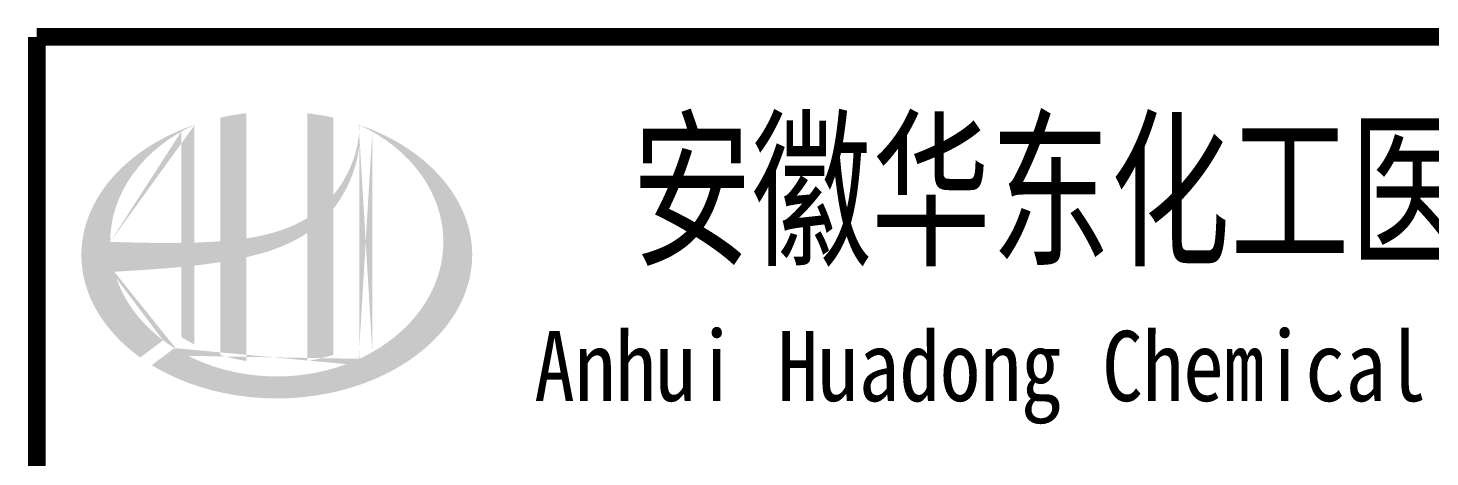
# Model space of a CAD drawing. Extents: x 5904849 to 6011887, y -826029 to -177002.
# Drawn here: x 5945214 to 5950810, y -720326 to -718616 of the extents above; entities that cross this region are included whole.
import ezdxf
from ezdxf.enums import TextEntityAlignment as Align

# ---------------------------------------------------------------- set-up
doc = ezdxf.new("R2010")
doc.units = 0
doc.header["$LTSCALE"] = 1000
doc.header["$MEASUREMENT"] = 0
doc.layers.get('0').update_dxf_attribs({"linetype": 'CONTINUOUS'})
doc.styles.add('宋体', font='', dxfattribs={"width": 0.7})
doc.styles.get('宋体').set_extended_font_data('SimSun')

msp = doc.modelspace()

# ---------------------------------------------------------------- hatches: boundary and pattern name
h = msp.add_hatch(color=256)
edge = h.paths.add_edge_path()
edge.add_spline(control_points=[(5946085.9, -719529.6), (5946092, -719528.2), (5946098.1, -719526.8), (5946147.2, -719514.9), (5946189.8, -719501.9), (5946264.8, -719470.8), (5946297.7, -719453.9), (5946328.6, -719433.3)], knot_values=[61.629012, 61.629012, 61.629012, 61.629012, 63.330431, 63.330431, 75.353634, 75.353634, 85.398649, 85.398649, 85.398649, 85.398649], degree=3, periodic=0)
edge.add_line((5946328.6, -719433.3), (5946328.6, -719943.5))
edge.add_spline(control_points=[(5946328.6, -719943.5), (5946345.7, -719940.7), (5946362.7, -719937.4), (5946397.5, -719929.3), (5946415.2, -719924.5), (5946432.6, -719919.1)], knot_values=[4.908456, 4.908456, 4.908456, 4.908456, 4.992821, 4.992821, 5.083034, 5.083034, 5.083034, 5.083034], degree=3, periodic=0)
edge.add_line((5946432.6, -719919.1), (5946432.6, -719337.6))
edge.add_spline(control_points=[(5946432.6, -719337.6), (5946441.2, -719326.7), (5946449.4, -719315.3), (5946475.5, -719275.7), (5946491.2, -719245.7), (5946520.4, -719172.9), (5946531.6, -719129.2), (5946536.3, -719083.8), (5946536.4, -719082.6), (5946536.6, -719081.3)], knot_values=[97.991744, 97.991744, 97.991744, 97.991744, 101.64219, 101.64219, 110.337975, 110.337975, 121.934322, 121.934322, 122.270691, 122.270691, 122.270691, 122.270691], degree=3, periodic=0)
edge.add_line((5946536.6, -719081.3), (5946536.6, -719010.9))
edge.add_spline(control_points=[(5946536.6, -719010.9), (5946536.5, -719018.5), (5946536.1, -719026.2), (5946535.5, -719033.9)], knot_values=[126.194075, 126.194075, 126.194075, 126.194075, 128.396762, 128.396762, 128.396762, 128.396762], degree=3, periodic=0)
edge.add_spline(control_points=[(5946535.5, -719033.9), (5946535.1, -719040.1), (5946534.5, -719046.3), (5946533.7, -719052.5)], knot_values=[124.417049, 124.417049, 124.417049, 124.417049, 126.194075, 126.194075, 126.194075, 126.194075], degree=3, periodic=0)
edge.add_spline(control_points=[(5946533.7, -719052.5), (5946532.5, -719061.6), (5946531.1, -719070.7), (5946529.3, -719079.8)], knot_values=[121.80529, 121.80529, 121.80529, 121.80529, 124.417049, 124.417049, 124.417049, 124.417049], degree=3, periodic=0)
edge.add_spline(control_points=[(5946529.3, -719079.8), (5946526.9, -719092), (5946524, -719104.1), (5946520.5, -719116.1)], knot_values=[118.31574, 118.31574, 118.31574, 118.31574, 121.80529, 121.80529, 121.80529, 121.80529], degree=3, periodic=0)
edge.add_spline(control_points=[(5946520.5, -719116.1), (5946517, -719128.3), (5946512.9, -719140.3), (5946508.4, -719152.1)], knot_values=[114.795988, 114.795988, 114.795988, 114.795988, 118.31574, 118.31574, 118.31574, 118.31574], degree=3, periodic=0)
edge.add_spline(control_points=[(5946508.4, -719152.1), (5946503.9, -719163.8), (5946498.9, -719175.4), (5946493.5, -719186.7)], knot_values=[111.329641, 111.329641, 111.329641, 111.329641, 114.795988, 114.795988, 114.795988, 114.795988], degree=3, periodic=0)
edge.add_spline(control_points=[(5946493.5, -719186.7), (5946488, -719198.3), (5946481.9, -719209.6), (5946475.5, -719220.7)], knot_values=[107.79529, 107.79529, 107.79529, 107.79529, 111.329641, 111.329641, 111.329641, 111.329641], degree=3, periodic=0)
edge.add_spline(control_points=[(5946475.5, -719220.7), (5946469.2, -719231.5), (5946462.5, -719242.1), (5946455.3, -719252.3)], knot_values=[104.343579, 104.343579, 104.343579, 104.343579, 107.79529, 107.79529, 107.79529, 107.79529], degree=3, periodic=0)
edge.add_spline(control_points=[(5946455.3, -719252.3), (5946448.1, -719262.7), (5946440.5, -719272.8), (5946432.6, -719282.5)], knot_values=[100.8507, 100.8507, 100.8507, 100.8507, 104.343579, 104.343579, 104.343579, 104.343579], degree=3, periodic=0)
edge.add_line((5946432.6, -719282.5), (5946432.6, -718973.2))
edge.add_spline(control_points=[(5946432.6, -718973.2), (5946398.5, -718965.6), (5946363.7, -718959.7), (5946328.6, -718955.7)], knot_values=[4.423999, 4.423999, 4.423999, 4.423999, 4.558741, 4.558741, 4.558741, 4.558741], degree=3, periodic=0)
edge.add_line((5946328.6, -718955.7), (5946328.6, -719373.8))
edge.add_spline(control_points=[(5946328.6, -719373.8), (5946256.6, -719418.3), (5946172.4, -719441.6), (5946085.9, -719454.6)], knot_values=[63.246215, 63.246215, 63.246215, 63.246215, 87.689124, 87.689124, 87.689124, 87.689124], degree=3, periodic=0)
edge.add_line((5946085.9, -719454.6), (5946085.9, -718955.7))
edge.add_spline(control_points=[(5946085.9, -718955.7), (5946050.7, -718959.7), (5946015.9, -718965.6), (5945981.9, -718973.2)], knot_values=[4.866038, 4.866038, 4.866038, 4.866038, 5.000777, 5.000777, 5.000777, 5.000777], degree=3, periodic=0)
edge.add_line((5945981.9, -718973.2), (5945981.9, -719466))
edge.add_spline(control_points=[(5945981.9, -719466), (5945980.2, -719466.1), (5945945.3, -719468.8), (5945910.6, -719470.5), (5945877.9, -719471.6)], knot_values=[43.657356, 43.657356, 43.657356, 43.657356, 44.134253, 53.497092, 53.497092, 53.497092, 53.497092], degree=3, periodic=0)
edge.add_line((5945877.9, -719471.6), (5945877.9, -719002.4))
edge.add_spline(control_points=[(5945877.9, -719002.4), (5945860.8, -719008.3), (5945844.1, -719014.6), (5945827.7, -719021.3)], knot_values=[5.14157, 5.14157, 5.14157, 5.14157, 5.212921, 5.212921, 5.212921, 5.212921], degree=3, periodic=0)
edge.add_spline(control_points=[(5945827.7, -719021.3), (5945820.8, -719024.1), (5945813.9, -719027), (5945781.7, -719041.2), (5945757.2, -719053.5), (5945733.7, -719066.7)], knot_values=[5.212921, 5.212921, 5.212921, 5.212921, 5.24296, 5.24296, 5.355623, 5.355623, 5.355623, 5.355623], degree=3, periodic=0)
edge.add_spline(control_points=[(5945733.7, -719066.7), (5945718.8, -719075), (5945704.4, -719083.8), (5945690.4, -719092.9)], knot_values=[5.355623, 5.355623, 5.355623, 5.355623, 5.426974, 5.426974, 5.426974, 5.426974], degree=3, periodic=0)
edge.add_spline(control_points=[(5945690.4, -719092.9), (5945683, -719097.7), (5945675.7, -719102.6), (5945662.2, -719112.1), (5945656, -719116.6), (5945649.8, -719121.2)], knot_values=[5.426974, 5.426974, 5.426974, 5.426974, 5.464765, 5.464765, 5.498325, 5.498325, 5.498325, 5.498325], degree=3, periodic=0)
edge.add_spline(control_points=[(5945649.8, -719121.2), (5945623.8, -719140.8), (5945599.7, -719161.7), (5945577.8, -719183.6)], knot_values=[5.498325, 5.498325, 5.498325, 5.498325, 5.641027, 5.641027, 5.641027, 5.641027], degree=3, periodic=0)
edge.add_spline(control_points=[(5945577.8, -719183.6), (5945570.8, -719190.6), (5945564, -719197.8), (5945543.6, -719220.3), (5945530.7, -719236.2), (5945518.9, -719252.4)], knot_values=[5.641027, 5.641027, 5.641027, 5.641027, 5.686569, 5.686569, 5.783729, 5.783729, 5.783729, 5.783729], degree=3, periodic=0)
edge.add_spline(control_points=[(5945518.9, -719252.4), (5945503.8, -719273.2), (5945490.5, -719294.5), (5945477.4, -719319.5), (5945475.8, -719322.7), (5945474.2, -719325.9)], knot_values=[5.783729, 5.783729, 5.783729, 5.783729, 5.908374, 5.908374, 5.92643, 5.92643, 5.92643, 5.92643], degree=3, periodic=0)
edge.add_spline(control_points=[(5945474.2, -719325.9), (5945461.7, -719351), (5945451.7, -719376.6), (5945444.2, -719402.6)], knot_values=[5.92643, 5.92643, 5.92643, 5.92643, 6.069132, 6.069132, 6.069132, 6.069132], degree=3, periodic=0)
edge.add_spline(control_points=[(5945444.2, -719402.6), (5945440.9, -719413.7), (5945438.2, -719424.8), (5945432.8, -719451), (5945430.5, -719466), (5945429.1, -719481.1)], knot_values=[6.069132, 6.069132, 6.069132, 6.069132, 6.130179, 6.130179, 6.211834, 6.211834, 6.211834, 6.211834], degree=3, periodic=0)
edge.add_spline(control_points=[(5945429.1, -719481.1), (5945427.9, -719494.3), (5945427.2, -719507.5), (5945427.2, -719520.6)], knot_values=[6.211834, 6.211834, 6.211834, 6.211834, 6.283185, 6.283185, 6.283185, 6.283185], degree=3, periodic=0)
edge.add_spline(control_points=[(5945427.2, -719520.6), (5945427.2, -719530), (5945427.5, -719539.3), (5945428.2, -719548.6)], knot_values=[6.283185, 6.283185, 6.283185, 6.283185, 6.333655, 6.333655, 6.333655, 6.333655], degree=3, periodic=0)
edge.add_spline(control_points=[(5945428.2, -719548.6), (5945429.4, -719567.3), (5945431.9, -719585.9), (5945435.7, -719604.4)], knot_values=[6.333655, 6.333655, 6.333655, 6.333655, 6.434594, 6.434594, 6.434594, 6.434594], degree=3, periodic=0)
edge.add_spline(control_points=[(5945435.7, -719604.4), (5945435.9, -719605.6), (5945436.2, -719606.9), (5945440.1, -719625.3), (5945444.9, -719642.5), (5945450.8, -719659.5)], knot_values=[6.434594, 6.434594, 6.434594, 6.434594, 6.441278, 6.441278, 6.535532, 6.535532, 6.535532, 6.535532], degree=3, periodic=0)
edge.add_spline(control_points=[(5945450.8, -719659.5), (5945457, -719677.8), (5945464.5, -719695.8), (5945473.3, -719713.6)], knot_values=[6.535532, 6.535532, 6.535532, 6.535532, 6.636471, 6.636471, 6.636471, 6.636471], degree=3, periodic=0)
edge.add_spline(control_points=[(5945473.3, -719713.6), (5945475.5, -719718.1), (5945477.8, -719722.5), (5945487.1, -719740.2), (5945494.8, -719753.2), (5945503.2, -719766.1)], knot_values=[6.636471, 6.636471, 6.636471, 6.636471, 6.661894, 6.661894, 6.73741, 6.73741, 6.73741, 6.73741], degree=3, periodic=0)
edge.add_spline(control_points=[(5945503.2, -719766.1), (5945514.4, -719783.2), (5945526.7, -719800), (5945540.3, -719816.4)], knot_values=[6.73741, 6.73741, 6.73741, 6.73741, 6.838349, 6.838349, 6.838349, 6.838349], degree=3, periodic=0)
edge.add_spline(control_points=[(5945540.3, -719816.4), (5945546.2, -719823.6), (5945552.3, -719830.6), (5945566.8, -719846.6), (5945575.4, -719855.4), (5945584.3, -719864.1)], knot_values=[6.838349, 6.838349, 6.838349, 6.838349, 6.88251, 6.88251, 6.939288, 6.939288, 6.939288, 6.939288], degree=3, periodic=0)
edge.add_spline(control_points=[(5945584.3, -719864.1), (5945600, -719879.4), (5945616.9, -719894.3), (5945634.8, -719908.5)], knot_values=[6.939288, 6.939288, 6.939288, 6.939288, 7.040227, 7.040227, 7.040227, 7.040227], degree=3, periodic=0)
edge.add_spline(control_points=[(5945634.8, -719908.5), (5945643.7, -719915.6), (5945652.9, -719922.5), (5945662.4, -719929.3)], knot_values=[7.040227, 7.040227, 7.040227, 7.040227, 7.090696, 7.090696, 7.090696, 7.090696], degree=3, periodic=0)
edge.add_line((5945662.4, -719929.3), (5945753.5, -719860.9))
edge.add_ellipse((5946207.2, -719468.6), major_axis=(665, 0), ratio=0.806676, start_angle=192.819, end_angle=226.9853, ccw=False)
edge.add_spline(control_points=[(5945558.8, -719587.7), (5945582.8, -719586.2), (5945606.9, -719584.7), (5945695.6, -719579.2), (5945760.4, -719574.9), (5945825.9, -719568.6)], knot_values=[11.398263, 11.398263, 11.398263, 11.398263, 18.40729, 18.40729, 37.18094, 37.18094, 37.18094, 37.18094], degree=3, periodic=0)
edge.add_line((5945825.9, -719568.6), (5945825.9, -719847.6))
edge.add_spline(control_points=[(5945825.9, -719847.6), (5945829.4, -719849.9), (5945833, -719852.1), (5945850, -719862.3), (5945863.8, -719869.9), (5945877.9, -719877)], knot_values=[4.049945, 4.049945, 4.049945, 4.049945, 4.072021, 4.072021, 4.153257, 4.153257, 4.153257, 4.153257], degree=3, periodic=0)
edge.add_line((5945877.9, -719877), (5945877.9, -719563.1))
edge.add_spline(control_points=[(5945877.9, -719563.1), (5945910.1, -719559.5), (5945942.5, -719555.2), (5945977.3, -719549.8), (5945979.6, -719549.5), (5945981.9, -719549.1)], knot_values=[42.135009, 42.135009, 42.135009, 42.135009, 51.307228, 51.307228, 51.948574, 51.948574, 51.948574, 51.948574], degree=3, periodic=0)
edge.add_line((5945981.9, -719549.1), (5945981.9, -719919.1))
edge.add_spline(control_points=[(5945981.9, -719919.1), (5946015.5, -719929.6), (5946050.4, -719937.8), (5946085.9, -719943.5)], knot_values=[4.34174, 4.34174, 4.34174, 4.34174, 4.516316, 4.516316, 4.516316, 4.516316], degree=3, periodic=0)
edge.add_line((5946085.9, -719943.5), (5946085.9, -719529.6))
edge = h.paths.add_edge_path(flags=16)
edge.add_ellipse((5946207.2, -719468.6), major_axis=(665, 0), ratio=0.806676, start_angle=124.9875, end_angle=179.999, ccw=False)
edge.add_line((5945825.9, -719029.1), (5945825.9, -719472.7))
edge.add_spline(control_points=[(5945825.9, -719472.7), (5945730.5, -719474.1), (5945636.6, -719471), (5945542.2, -719468.6)], knot_values=[11.27373, 11.27373, 11.27373, 11.27373, 38.687513, 38.687513, 38.687513, 38.687513], degree=3, periodic=0)
edge = h.paths.add_edge_path()
edge.add_spline(control_points=[(5945708.4, -719959.8), (5945739.4, -719978.8), (5945772.6, -719996.1), (5945857.2, -720033.3), (5945910.5, -720051.1), (5946021.2, -720077.7), (5946078.7, -720086.4), (5946194.8, -720094.2), (5946253.5, -720093.2), (5946369, -720081.8), (5946425.9, -720071.2), (5946534.9, -720041.2), (5946587.1, -720021.7), (5946684, -719974.8), (5946728.8, -719947.4), (5946808.7, -719886.5), (5946843.9, -719852.9), (5946903.2, -719781.4), (5946927.3, -719743.6), (5946963.7, -719665.4), (5946976, -719625.2), (5946988.6, -719544), (5946988.9, -719503), (5946977.4, -719421.6), (5946965.6, -719381.1), (5946930, -719302.3), (5946906.2, -719264.1), (5946847.4, -719191.9), (5946812.3, -719158), (5946732.5, -719096.3), (5946687.8, -719068.6), (5946606.6, -719028.9), (5946572.2, -719014.7), (5946536.6, -719002.4)], knot_values=[0.886421, 0.886421, 0.886421, 0.886421, 1.040557, 1.040557, 1.261172, 1.261172, 1.481788, 1.481788, 1.702404, 1.702404, 1.92302, 1.92302, 2.143636, 2.143636, 2.364252, 2.364252, 2.584868, 2.584868, 2.805484, 2.805484, 3.026099, 3.026099, 3.246715, 3.246715, 3.46852, 3.46852, 3.690325, 3.690325, 3.91213, 3.91213, 4.133935, 4.133935, 4.283209, 4.283209, 4.283209, 4.283209], degree=3, periodic=0)
edge.add_line((5946536.6, -719002.4), (5946536.6, -719002.5))
edge.add_spline(control_points=[(5946536.6, -719002.6), (5946536.6, -719005.3), (5946536.6, -719008.1), (5946536.6, -719010.9)], knot_values=[128.396762, 128.396762, 128.396762, 128.396762, 129.192193, 129.192193, 129.192193, 129.192193], degree=3, periodic=0)
edge.add_line((5946536.6, -719010.9), (5946536.6, -719934.7))
edge.add_ellipse((5946207.2, -719468.6), major_axis=(665, 0), ratio=0.806676, start_angle=232.1054, end_angle=299.6833, ccw=False)
edge.add_line((5945798.8, -719892), (5945708.4, -719959.8))
edge = h.paths.add_edge_path(flags=16)
edge.add_ellipse((5946207.2, -719468.6), major_axis=(665, 0), ratio=0.806676, start_angle=304.9875, end_angle=415.0121, ccw=False)
edge.add_line((5946588.6, -719908.2), (5946588.6, -719029.1))

# ---------------------------------------------------------------- linework, layer by layer
at = {"const_width": 70}
for points in [[(5945249.4, -718651.3), (5945249.4, -724651.3)], [(5963249.4, -718651.3), (5945249.4, -718651.3)]]:
    msp.add_lwpolyline(points, dxfattribs=at)

# ---------------------------------------------------------------- texts
at = {"style": '宋体'}
for s, height, width, p in [('安徽华东化工医药工程有限责任公司', 500, 0.7, (5951444.3, -719251.3)), ('Anhui Huadong Chemical & Medical Engineering Co.,Ltd', 280, 0.85, (5951444.3, -720001.3))]:
    msp.add_text(s, height=height, dxfattribs=dict(at, width=width)).set_placement(p, align=Align.MIDDLE)

doc.saveas('drawing.dxf')
